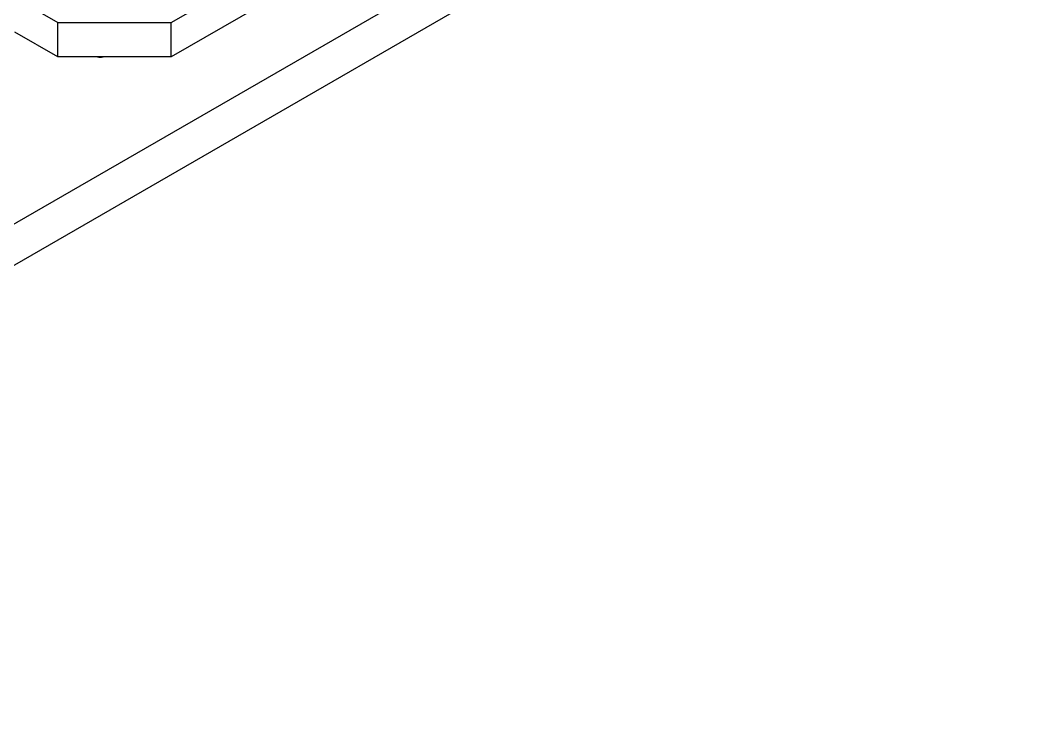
# Model space of a CAD drawing. Header units: millimetres. Extents: x -88 to 19, y -34 to 29.
# Drawn here: x -12.84 to 18.56, y -33.11 to -11.46 of the extents above; entities that cross this region are included whole.
import ezdxf

# ---------------------------------------------------------------- set-up
doc = ezdxf.new("R2010")
doc.units = ezdxf.units.MM

msp = doc.modelspace()

# ---------------------------------------------------------------- linework, layer by layer
at = {"color": 7, "linetype": 'Continuous', "lineweight": 25}
for p, q in [((-37.304, -31.832), (18.558, 0.417)), ((-37.304, -33.114), (18.558, -0.865)), ((-8.129, -11.533), (-2.825, -8.472)), ((-15.2, -9.492), (-11.664, -11.533)), ((-2.825, -9.544), (-8.129, -12.605)), ((-11.664, -11.533), (-8.129, -11.533)), ((-11.664, -12.605), (-11.664, -11.533)), ((-8.129, -12.605), (-8.129, -11.533)), ((-11.664, -12.605), (-13.008, -11.83)), ((-8.129, -12.605), (-11.664, -12.605))]:
    msp.add_line(p, q, dxfattribs=at)
msp.add_arc((-10.345, -12.334), 0.285, 252.2798, 287.7202, dxfattribs=at)

doc.saveas('drawing.dxf')
